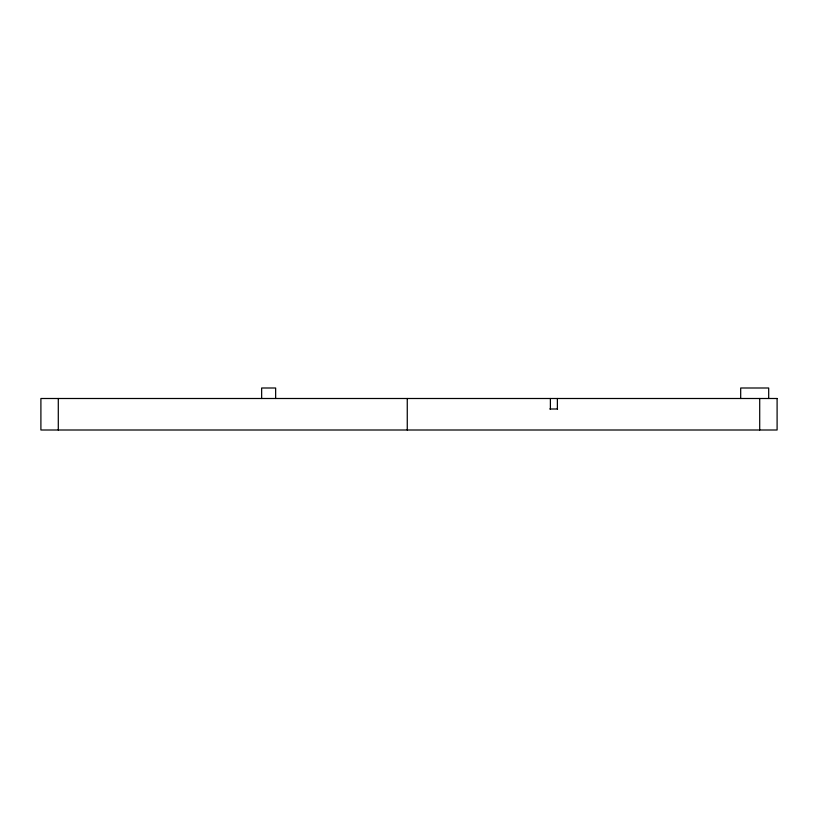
<?xml version="1.0" encoding="UTF-8"?>
<svg xmlns="http://www.w3.org/2000/svg" width="818" height="818" viewBox="0 0 818 818"><rect width="100%" height="100%" fill="white"/><g stroke="black" fill="none" stroke-linecap="round" stroke-linejoin="round"><path stroke-width="1.23" d="M549.788 409L557.569 409M768.695 398.499L768.695 387.998L740.689 387.998L740.689 398.499M759.707 398.499L759.707 430.002M557.375 398.499L557.375 409M550.391 398.499L550.391 409M407.262 398.499L407.262 430.002M275.646 398.499L275.646 387.998L261.648 387.998L261.648 398.499M58.293 398.499L58.293 430.002M777.1 398.499L40.9 398.499L40.9 430.002L777.1 430.002L777.1 398.499"/></g></svg>
